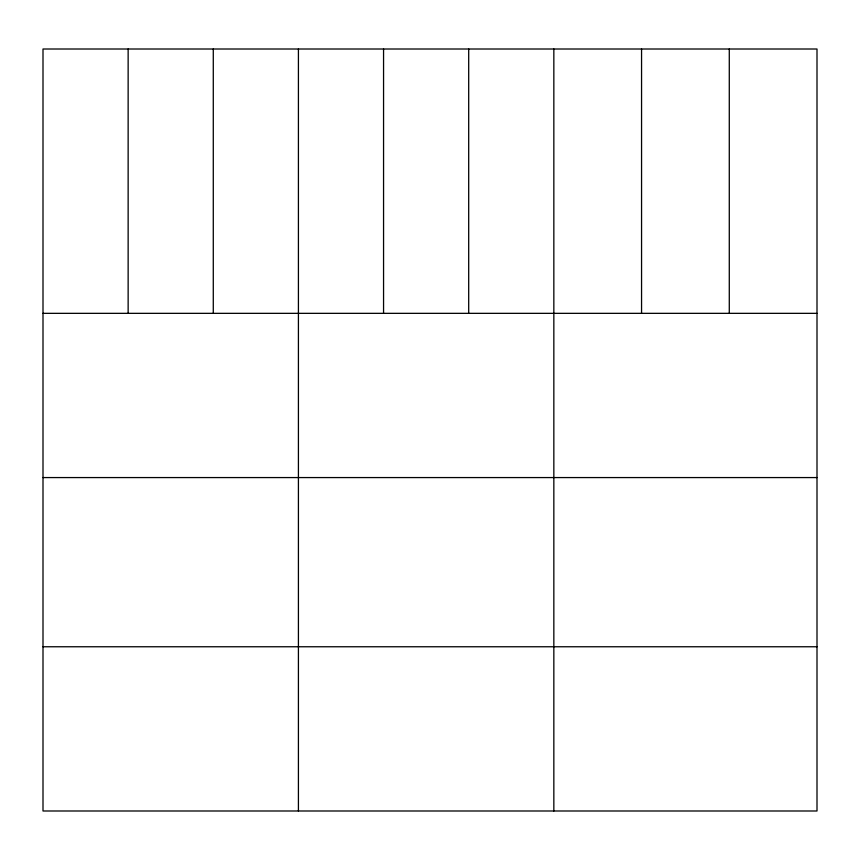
<?xml version="1.0" encoding="UTF-8"?>
<svg xmlns="http://www.w3.org/2000/svg" width="860" height="860" viewBox="0 0 860 860"><rect width="100%" height="100%" fill="white"/><g stroke="black" fill="none" stroke-linecap="round" stroke-linejoin="round"><path stroke-width="1.29" d="M817 313.341L817 810.991L43 810.991L43 49.009L817 49.009L817 313.341L43 313.341M43 477.569L817 477.569M43 646.763L817 646.763M729.28 49.009L729.28 313.341M641.56 49.009L641.56 313.341M553.84 49.009L553.84 810.991M468.7 49.009L468.7 313.341M383.56 49.009L383.56 313.341M298.42 49.009L298.42 810.991M213.28 49.009L213.28 313.341M128.14 49.009L128.14 313.341"/></g></svg>
